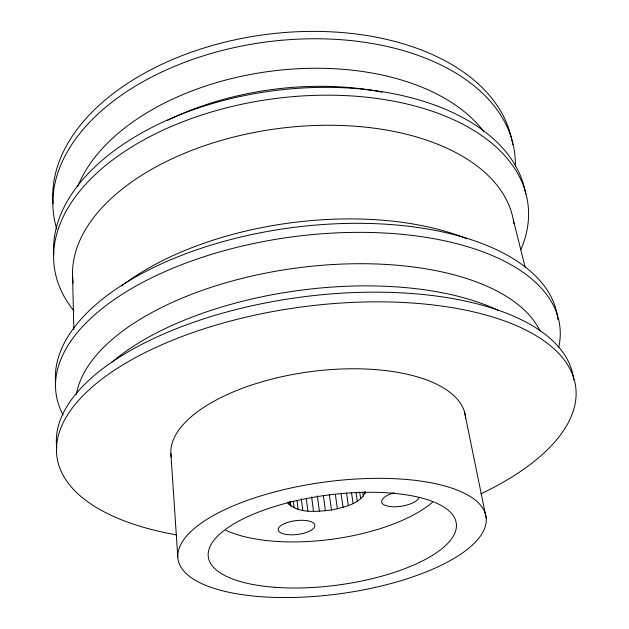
<?xml version="1.0" encoding="UTF-8"?>
<svg xmlns="http://www.w3.org/2000/svg" width="629" height="629" viewBox="0 0 629 629"><rect width="100%" height="100%" fill="white"/><g stroke="black" fill="none" stroke-linecap="round" stroke-linejoin="round"><path stroke-width="0.94" d="M287.508 502.602C298.35 514.231 317.11 511.487 331.452 510.025C343.631 507.194 359.733 504.45 365.583 491.949M513.366 220.087L525.184 267.388M464.485 411.853L486.209 518.084A155.481 56.366 -7.7 0 1 259.156 596.551A155.481 56.366 -7.7 0 1 250.704 499.198A155.481 56.366 -7.7 0 1 486.209 518.084M364.749 491.721L365.048 493.655M362.729 492.373L363.318 496.234M359.678 492.027L360.692 498.773M355.967 492.468L357.264 501.203M351.548 492.821L353.105 503.475M346.516 492.963L348.332 505.535M341.122 493.812L343.041 507.336M335.359 494.363L337.372 508.845M329.337 494.583L331.452 510.025M323.337 495.4L325.405 510.85M317.346 495.841L319.375 511.298M311.638 496.855L313.501 511.369M306.323 498.451L307.911 511.047M301.299 498.695L302.738 510.347M297.037 500.511L298.107 509.278M293.311 501.085L294.12 507.855M290.315 501.274L290.889 506.125M289.615 501.549L290.071 505.433M288.271 502.162L288.499 504.104M170.868 453.635L177.787 557.09M72.579 276.76L73.845 329.525M73.168 283.113A222.375 125.548 -7.7 0 1 276.839 128.748A222.375 125.548 -7.7 0 1 513.932 223.68M56.822 229.121A232.573 142.744 -7.7 0 1 264.581 42.198A232.573 142.744 -7.7 0 1 515.348 166.622M53.08 203.639A231.739 143.373 -7.7 0 1 264.345 34.689A231.739 143.373 -7.7 0 1 512.25 142.005M512.415 142.948A231.739 143.373 -7.7 0 1 512.714 144.827M76.384 394.493A236.59 112.001 -7.7 0 1 294.482 268.292A236.59 112.001 -7.7 0 1 539.934 330.807M111.357 362.666A238.839 109.619 -7.7 0 1 498.616 310.553M53.717 254.737A238.029 138.404 -7.7 0 1 274.323 90.639A238.029 138.404 -7.7 0 1 525.702 194.149M167.416 120.43A218.342 128.937 -7.7 0 1 382.157 92.156M121.57 286.006A232.015 116.64 -7.7 0 1 123.025 284.89M125.25 283.231A232.015 116.64 -7.7 0 1 467.088 238.792M73.805 310.695A238.91 137.672 -7.7 0 1 272.263 98.934A238.91 137.672 -7.7 0 1 520.82 249.815M418.953 497.901A19.059 7.328 -9.1 0 1 388.36 506.282L385.058 505.323A19.059 7.328 -9.1 0 1 394.061 492.861M176.238 534.862A261.727 115.571 -7.7 0 1 113.354 370.921A261.727 115.571 -7.7 0 1 498.97 319.013A261.727 115.571 -7.7 0 1 480.855 493.859M557.679 317.763A253.125 124.613 -7.7 0 1 557.884 319.556M55.58 381.827A253.125 124.613 -7.7 0 1 292.092 227.619A253.125 124.613 -7.7 0 1 557.42 315.97M63.12 414.967A254.124 123.606 -7.7 0 1 290.606 237.094A254.124 123.606 -7.7 0 1 558.772 347.239M56.83 448.084A260.673 116.727 -7.7 0 1 301.433 297.053A260.673 116.727 -7.7 0 1 573.672 379.979M77.87 186.176A216.462 130.439 -7.7 0 1 269.008 71.454A216.462 130.439 -7.7 0 1 483.677 131.375M432.768 501.997A122.411 48.645 -7.7 0 1 225.717 530.216M171.261 457.031A148.491 64.803 -7.7 0 1 311.096 371.574A148.491 64.803 -7.7 0 1 465.617 418.599M284.898 523.391L281.588 525.089A18.516 6.95 -7.1 0 0 289.906 534.792A18.516 6.95 -7.1 0 0 314.822 526.442L314.767 524.625A18.516 6.95 -7.1 0 0 303.233 520.325A18.516 6.95 -7.1 0 0 284.898 523.391M274.629 587.289A125.116 45.257 -7.7 0 0 456.347 523.76A125.116 45.257 -7.7 0 0 265.973 509.356A125.116 45.257 -7.7 0 0 274.629 587.289"/></g></svg>
